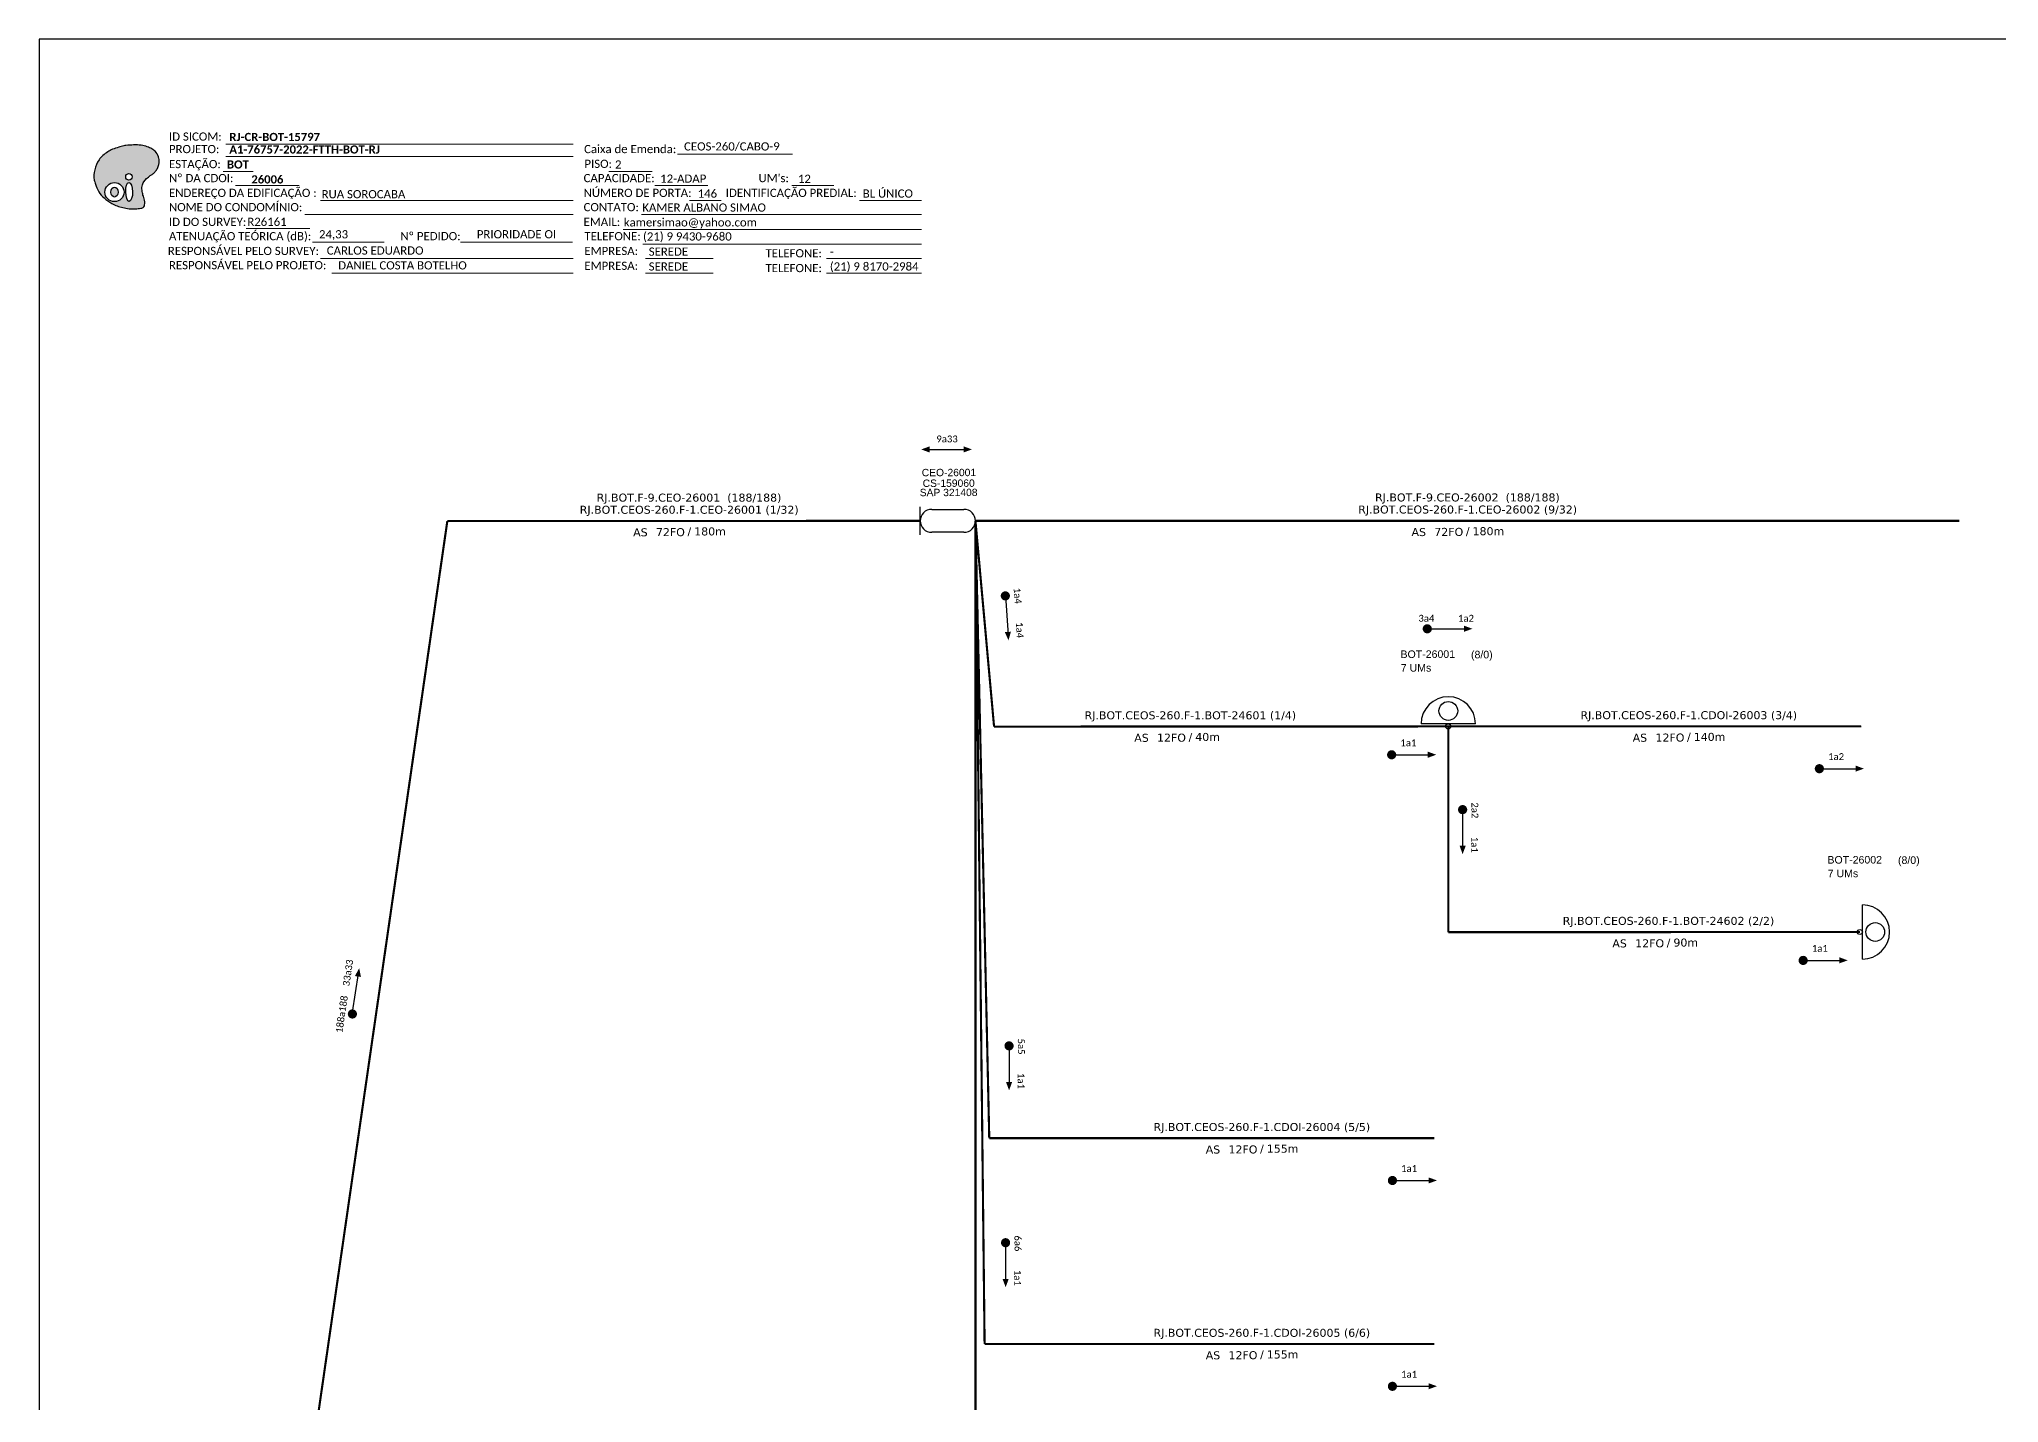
# Paper-space layout 'CDOI-26006' of a CAD drawing. Header units: metres, sheet in millimetres. Extents: x 364 to 1203, y 34 to 628.
# Drawn here: x 364.4 to 792.8, y 330.1 to 628.3 of the extents above; entities that cross this region are included whole.
import ezdxf
from ezdxf.enums import TextEntityAlignment as Align

# ---------------------------------------------------------------- set-up
doc = ezdxf.new("R2010")
doc.units = ezdxf.units.M
doc.header["$LTSCALE"] = 0.5
doc.header["$MEASUREMENT"] = 0
for name, color, linetype, lineweight in [("20.0-LEGENDA DOS CDO'S", 1, 'Continuous', 0), ('20.2-CDO_POSTE', 1, 'Continuous', 5), ('40.1-ETIQUETAS', 1, 'Continuous', 20)]:
    doc.layers.add(name, color=color, linetype=linetype, lineweight=lineweight)
for name, color, linetype in [('20.4-CEOS', 1, 'Continuous'), ('30.4-Selo', 7, 'Continuous'), ('CAP a instalar', 1, 'Continuous'), ('label_cabos', 7, 'Continuous'), ('SETA', 7, 'Continuous'), ('UNIFILAR', 7, 'Continuous')]:
    doc.layers.add(name, color=color, linetype=linetype)
doc.styles.add('ARIAL', font='arial.ttf')
doc.styles.add('siredit', font='verdana.ttf')
doc.styles.get("Standard").update_dxf_attribs({"font": 'arial.ttf'})
doc.styles.add('WMF-Calibri0', font='calibri.ttf')
doc.styles.add('WMF-Calibri1', font='calibrib.ttf')
doc.linetypes.add('FENCELINE1', pattern='A,0.25,-0.1,[133,ltypeshp.shx,S=0.1,R=0,X=-0.1,Y=0],-0.1,1', length=1.45)

# ---------------------------------------------------------------- blocks, each defined once
blk = doc.blocks.new('ETIQUETA_RS5F')
at = {"layer": '40.1-ETIQUETAS', "color": 0, "style": 'siredit'}
blk.add_text('/', height=1.5, dxfattribs=at).set_placement((1.55, -1.95), align=Align.MIDDLE_RIGHT)
for tag, p in [('ETIQUETA_R_PRIMARIA', (1.18, 4.1)), ('ETIQUETA_R_SECUNDARIA', (1.18, 2.1)), ('F_ATIVAS/F_MORTAS', (1.11, -4.24))]:
    blk.add_attdef(tag, text='', height=1.5, dxfattribs=at).set_placement(p, align=Align.MIDDLE_CENTER)
for tag, p in [('TIPO_CABO', (-6.62, -2.12)), ('CAP_CABO', (0.37, -2.09))]:
    blk.add_attdef(tag, text='', height=1.5, dxfattribs=at).set_placement(p, align=Align.MIDDLE_RIGHT)
blk.add_attdef('METROS', text='', height=1.5, dxfattribs=at).set_placement((2.11, -1.95), align=Align.MIDDLE_LEFT)
for tag, p in [('FUSÃO_1', (0.82, -8.39)), ('FUSÃO_2', (0.82, -10.6)), ('FUSÃO_3', (0.82, -12.93)), ('FUSÃO_4', (0.82, -15.14)), ('FUSÃO_5', (0.82, -17.16))]:
    blk.add_attdef(tag, text='', height=1.5, dxfattribs=at).set_placement(p, align=Align.CENTER)
blk = doc.blocks.new('CDOE-TEXTO PADRÃO')
at = {"layer": "20.0-LEGENDA DOS CDO'S", "color": 0, "style": 'ARIAL'}
for tag, p in [('CDO_N', (0.49, 7.39)), ('CORDOALHA', (0.5, 4.33)), ('SAP', (0.51, 1.67)), ('SPLITER_1', (0.59, -0.91)), ('SPLITER_2', (0.6, -3.55)), ('(XX-XX_F)S', (0.54, -8.29)), ('(XX-XX_L)S', (0.55, -10.83)), ('UMS', (0.55, -13.15))]:
    blk.add_attdef(tag, p, '', height=1.7, rotation=0.118, dxfattribs=at)
blk.add_attdef('FIBRAS_UTILIZADAS', text='', height=1.7, rotation=0.118, dxfattribs=at).set_placement((19.77, 7.43), align=Align.CENTER)
blk = doc.blocks.new('SAN')
at = {"layer": 'SETA'}
blk.add_lwpolyline([(-2.58, 0), (6.02, 0)], dxfattribs=at)
for points in [[(-2.1, -0.66), (-3.93, 0), (-2.1, 0.67)], [(5.33, 0.68), (7.16, 0.01), (5.33, -0.65)]]:
    blk.add_solid(points, dxfattribs=at)
blk = doc.blocks.new('OI')
h = blk.add_hatch(color=40)
edge = h.paths.add_edge_path()
edge.add_spline(control_points=[(4.35, -0.67), (3.92, -0.99), (3.26, -1.5), (2.81, -2.59), (2.9, -3.5), (3.06, -4.27), (3.31, -4.85), (3.37, -5.39), (3.4, -5.88), (3.2, -6.4), (2.54, -6.61), (1.65, -6.63), (0.55, -6.67), (-0.56, -6.42), (-1.61, -6.14), (-2.77, -5.61), (-3.92, -4.77), (-4.89, -3.7), (-5.34, -2.65), (-5.6, -1.94), (-5.85, -0.96), (-5.71, 0.47), (-5.1, 2.02), (-4.14, 3.02), (-3.3, 3.61), (-2.37, 4.16), (-1.36, 4.44), (-0.56, 4.7), (0.79, 4.85), (2.24, 4.97), (3.79, 4.57), (4.67, 4.21), (5.44, 3.65), (5.76, 2.99), (6.03, 2.21), (6.01, 1.46), (5.72, 0.64), (5.31, 0.08), (4.88, -0.38), (4.51, -0.55), (4.35, -0.67)], knot_values=[0, 0, 0, 0, 1.60434, 2.417191, 3.427595, 4.282808, 4.776746, 5.304182, 5.888771, 6.258406, 6.858137, 7.79129, 8.986195, 10.124242, 11.187857, 12.242908, 13.953784, 15.414161, 16.515391, 17.349188, 17.675853, 19.552021, 21.515531, 22.568638, 23.63245, 24.621084, 25.782718, 26.745347, 27.142653, 29.870543, 31.004649, 31.921532, 32.709589, 33.801391, 34.042471, 35.192333, 35.971461, 36.628871, 37.254359, 37.836911, 37.836911, 37.836911, 37.836911], degree=3, periodic=0)
h.paths.add_polyline_path([(1.13, -0.87, -1), (-0.04, -0.87, -1)], flags=16)
edge = h.paths.add_edge_path(flags=16)
edge.add_ellipse((0.56, -3.59), major_axis=(-0.02, 1.71), ratio=0.361305, start_angle=0, end_angle=360)
h.paths.add_polyline_path([(-0.36, -3.62, -1), (-3.8, -3.62, -1)], flags=16)
edge = h.paths.add_edge_path(flags=0)
edge.add_ellipse((-2.08, -3.62), major_axis=(0, 0.885), ratio=0.758294, start_angle=0, end_angle=360)
at = {"color": 40}
for centre, radius in [((-2.08, -3.62), 1.72), ((0.54, -0.87), 0.587)]:
    blk.add_circle(centre, radius, dxfattribs=at)
blk.add_ellipse((-2.08, -3.62), major_axis=(0, 0.885), ratio=0.758294, start_param=-3.141592653589792, end_param=3.141592653589792, dxfattribs=at)
blk.add_ellipse((0.56, -3.59), major_axis=(-0.02, 1.71), ratio=0.361305, dxfattribs=at)
at = {"color": 40, "start_tangent": (-0.800898, -0.598801), "end_tangent": (-0.800898, -0.598801)}
blk.add_spline([(4.35, -0.67), (3.2, -1.78), (2.9, -2.54), (2.92, -3.55), (3.12, -4.38), (3.28, -4.85), (3.37, -5.37), (3.35, -5.95), (3.2, -6.29), (2.66, -6.55), (1.73, -6.63), (0.54, -6.62), (-0.58, -6.41), (-1.6, -6.11), (-2.56, -5.67), (-3.95, -4.67), (-4.89, -3.56), (-5.37, -2.56), (-5.64, -1.78), (-5.72, -1.46), (-5.63, 0.42), (-4.84, 2.22), (-4.13, 2.99), (-3.27, 3.62), (-2.4, 4.09), (-1.3, 4.47), (-0.37, 4.72), (0.02, 4.77), (2.75, 4.8), (3.85, 4.53), (4.69, 4.16), (5.31, 3.68), (5.85, 2.73), (5.93, 2.5), (5.94, 1.35), (5.67, 0.62), (5.29, 0.08), (4.84, -0.36), (4.35, -0.67)], degree=3, dxfattribs=at)

psp = doc.layouts.new('CDOI-26006')

# ---------------------------------------------------------------- linework, layer by layer
psp.add_lwpolyline([(1202.98, 628.31), (364.41, 628.31), (364.41, 34.31), (1202.98, 34.31), (1202.98, 628.31)])
at = {"color": 7, "lineweight": 0}
for points in [[(405.18, 605.37), (481.15, 605.37)], [(405.18, 602.64), (481.15, 602.64)], [(503.99, 603.14), (529.13, 603.14)], [(404.66, 599.37), (411.21, 599.37)], [(407.33, 596.3), (421.27, 596.3)], [(488.95, 599.41), (498.43, 599.41)], [(499, 596.3), (510.62, 596.3)], [(528.94, 596.3), (538.15, 596.3)], [(425.9, 593.06), (481.15, 593.06)], [(506.58, 593.06), (513.53, 593.06)], [(543.76, 593.06), (557.31, 593.06)], [(422.49, 589.95), (481.15, 589.95)], [(496.11, 589.95), (557.34, 589.95)], [(409.65, 586.88), (423.59, 586.88)], [(424.18, 583.91), (439.8, 583.91)], [(456.51, 583.92), (481.01, 583.92)], [(492.07, 586.71), (557.34, 586.71)], [(496.36, 583.47), (557.34, 583.47)], [(425.9, 580.36), (481.15, 580.36)], [(496.97, 580.36), (511.77, 580.36)], [(536.57, 580.36), (557.34, 580.36)], [(428.39, 577.12), (481.15, 577.12)], [(496.97, 577.12), (511.77, 577.12)], [(536.57, 577.12), (557.34, 577.12)]]:
    psp.add_lwpolyline(points, dxfattribs=at)
at = {"const_width": 1}
for points in [[(575.6, 507.08, 1), (575.67, 506.08, 1)], [(667.38, 499.38, 1), (668.38, 499.38, 1)], [(659.59, 471.84, 1), (660.59, 471.84, 1)], [(753.1, 468.8, 1), (754.1, 468.8, 1)], [(675.61, 460.34, 1), (675.61, 459.34, 1)], [(749.56, 426.88, 1), (750.56, 426.88, 1)], [(432.81, 414.67, 1), (432.96, 415.66, 1)], [(576.45, 408.69, 1), (576.45, 407.69, 1)], [(659.76, 378.75, 1), (660.76, 378.75, 1)], [(575.69, 365.65, 1), (575.69, 364.65, 1)], [(659.76, 333.75, 1), (660.76, 333.75, 1)]]:
    psp.add_lwpolyline(points, format="xyb", close=True, dxfattribs=at)
at = {"layer": '20.4-CEOS', "color": 5}
for p, q in [((557.03, 519.96), (557.03, 526.02)), ((559.54, 525.5), (566.58, 525.5)), ((566.58, 520.48), (559.54, 520.48))]:
    psp.add_line(p, q, dxfattribs=at)
for centre, start, end in [((559.54, 522.99), 90, 270), ((566.58, 522.99), 270, 90)]:
    psp.add_arc(centre, 2.51, start, end, dxfattribs=at)
at = {"layer": 'CAP a instalar', "color": 0, "linetype": 'FENCELINE1', "ltscale": 7, "const_width": 0.467}
for points in [[(423.64, 315.44), (453.64, 522.94)], [(453.64, 522.94), (557.03, 522.99)], [(569.1, 522.99), (784.21, 522.98)], [(569.1, 522.99), (573.17, 478)], [(573.17, 478), (672.48, 478.04)], [(672.48, 478.04), (672.48, 433.04)], [(672.48, 433.04), (762.45, 433.09)]]:
    psp.add_lwpolyline(points, dxfattribs=at)
at = {"layer": 'CAP a instalar', "color": 1, "linetype": 'FENCELINE1', "ltscale": 7, "const_width": 0.467}
psp.add_lwpolyline([(569.1, 522.99), (569.1, 297.99)], dxfattribs=at)
at = {"layer": 'CAP a instalar', "color": 8, "linetype": 'FENCELINE1', "ltscale": 7, "const_width": 0.467}
for points in [[(569.1, 522.99), (571.1, 342.99)], [(569.1, 522.99), (572.12, 388)], [(672.48, 478.04), (762.74, 478.05)], [(572.12, 388), (669.39, 388.01)], [(571.1, 342.99), (669.39, 343.01)]]:
    psp.add_lwpolyline(points, dxfattribs=at)
at = {"layer": 'label_cabos', "color": 0}
for p, q in [((678.43, 478.59), (666.53, 478.59)), ((763, 427.14), (763, 439.04))]:
    psp.add_line(p, q, dxfattribs=at)
for centre, radius in [((672.48, 481.42), 2.05), ((672.48, 478.04), 0.551), ((762.45, 433.09), 0.551), ((765.82, 433.09), 2.05)]:
    psp.add_circle(centre, radius, dxfattribs=at)
for centre, start, end in [((672.48, 478.59), 0, 180), ((763, 433.09), 270, 90)]:
    psp.add_arc(centre, 5.95, start, end, dxfattribs=at)
at = {"layer": 'SETA'}
for points in [[(558.59, 538.6), (567.19, 538.6)], [(575.64, 506.58), (576.23, 498.01)], [(668.01, 499.38), (676.61, 499.38)], [(660.09, 471.84), (668.69, 471.84)], [(753.6, 468.8), (762.2, 468.8)], [(675.61, 459.84), (675.6, 451.25)], [(750.06, 426.88), (758.66, 426.88)], [(432.94, 415.54), (434.21, 424.04)], [(576.45, 408.19), (576.44, 399.59)], [(660.26, 378.75), (668.85, 378.75)], [(575.69, 365.15), (575.68, 356.55)], [(660.26, 333.75), (668.85, 333.75)]]:
    psp.add_lwpolyline(points, dxfattribs=at)
for points in [[(566.5, 539.28), (568.33, 538.61), (566.5, 537.94)], [(576.86, 498.74), (576.32, 496.87), (575.53, 498.65)], [(675.92, 500.06), (677.75, 499.39), (675.92, 498.73)], [(668, 472.52), (669.83, 471.85), (668, 471.18)], [(761.51, 469.48), (763.34, 468.81), (761.51, 468.15)], [(676.28, 451.93), (675.61, 450.1), (674.95, 451.94)], [(433.44, 423.46), (434.37, 425.17), (434.76, 423.26)], [(757.97, 427.56), (759.8, 426.89), (757.97, 426.23)], [(577.12, 400.28), (576.45, 398.45), (575.79, 400.29)], [(668.16, 379.43), (670, 378.77), (668.16, 378.1)], [(576.37, 357.24), (575.7, 355.41), (575.03, 357.24)], [(668.16, 334.43), (670, 333.77), (668.16, 333.1)]]:
    psp.add_solid(points, dxfattribs=at)

# ---------------------------------------------------------------- block references
at = {"color": 7, "xscale": 1.213923925163967, "yscale": 1.213923925163967, "zscale": 1.213923925163967, "rotation": 0.1532896023949059}
psp.add_blockref('OI', (383.38, 599.27), dxfattribs=at)
at = {"layer": '20.2-CDO_POSTE', "color": 5}
ref = psp.add_blockref('CDOE-TEXTO PADRÃO', (558.75, 525.67), dxfattribs=dict(at, xscale=0.947556147652673, yscale=0.947556147652673, zscale=0.947556147652673))
ref.add_attrib('CDO_N', 'CS-159060', (557.56, 530.41), dxfattribs={"layer": "20.0-LEGENDA DOS CDO'S", "color": 0, "height": 1.611, "rotation": 0.118, "style": 'ARIAL'})
ref.add_attrib('SAP', 'CEO-26001', (557.36, 532.74), dxfattribs={"layer": "20.0-LEGENDA DOS CDO'S", "color": 0, "height": 1.611, "rotation": 0.118, "style": 'ARIAL'})
ref = psp.add_blockref('CDOE-TEXTO PADRÃO', (556.81, 523.64), dxfattribs=dict(at, xscale=0.947556147652673, yscale=0.947556147652673, zscale=0.947556147652673))
ref.add_attrib('CDO_N', 'SAP 321408', (556.92, 528.38), dxfattribs={"layer": "20.0-LEGENDA DOS CDO'S", "color": 0, "height": 1.611, "rotation": 0.118, "style": 'ARIAL'})
at = {"layer": '40.1-ETIQUETAS', "color": 0}
ref = psp.add_blockref('ETIQUETA_RS5F', (505.14, 522.96), dxfattribs=dict(at, xscale=1.16639998499977, yscale=1.16639998499977, zscale=1.16639998499977))
ref.add_attrib('ETIQUETA_R_PRIMARIA', 'RJ.BOT.F-9.CEO-26001  (188/188)', dxfattribs={"color": 0, "height": 1.7496, "style": 'siredit'}).set_placement((506.48, 528.07), align=Align.MIDDLE_CENTER)
ref.add_attrib('ETIQUETA_R_SECUNDARIA', 'RJ.BOT.CEOS-260.F-1.CEO-26001 (1/32)', dxfattribs={"color": 0, "height": 1.7496, "style": 'siredit'}).set_placement((506.52, 525.42), align=Align.MIDDLE_CENTER)
ref.add_attrib('TIPO_CABO', 'AS', dxfattribs={"color": 0, "height": 1.75, "style": 'siredit'}).set_placement((497.43, 520.49), align=Align.MIDDLE_RIGHT)
ref.add_attrib('CAP_CABO', '72FO', dxfattribs={"color": 0, "height": 1.75, "style": 'siredit'}).set_placement((505.57, 520.52), align=Align.MIDDLE_RIGHT)
ref.add_attrib('METROS', '180m', dxfattribs={"color": 0, "height": 1.75, "style": 'siredit'}).set_placement((507.61, 520.68), align=Align.MIDDLE_LEFT)
ref = psp.add_blockref('ETIQUETA_RS5F', (675.32, 523.01), dxfattribs=dict(at, xscale=1.16639998499977, yscale=1.16639998499977, zscale=1.16639998499977))
ref.add_attrib('ETIQUETA_R_PRIMARIA', 'RJ.BOT.F-9.CEO-26002  (188/188)', dxfattribs={"color": 0, "height": 1.7496, "style": 'siredit'}).set_placement((676.65, 528.11), align=Align.MIDDLE_CENTER)
ref.add_attrib('ETIQUETA_R_SECUNDARIA', 'RJ.BOT.CEOS-260.F-1.CEO-26002 (9/32)', dxfattribs={"color": 0, "height": 1.7496, "style": 'siredit'}).set_placement((676.7, 525.47), align=Align.MIDDLE_CENTER)
ref.add_attrib('TIPO_CABO', 'AS', dxfattribs={"color": 0, "height": 1.75, "style": 'siredit'}).set_placement((667.6, 520.54), align=Align.MIDDLE_RIGHT)
ref.add_attrib('CAP_CABO', '72FO', dxfattribs={"color": 0, "height": 1.75, "style": 'siredit'}).set_placement((675.74, 520.57), align=Align.MIDDLE_RIGHT)
ref.add_attrib('METROS', '180m', dxfattribs={"color": 0, "height": 1.75, "style": 'siredit'}).set_placement((677.78, 520.73), align=Align.MIDDLE_LEFT)
ref = psp.add_blockref('ETIQUETA_RS5F', (614.7, 478.02), dxfattribs=dict(at, xscale=1.16639998499977, yscale=1.16639998499977, zscale=1.16639998499977))
ref.add_attrib('ETIQUETA_R_SECUNDARIA', 'RJ.BOT.CEOS-260.F-1.BOT-24601 (1/4)', dxfattribs={"color": 0, "height": 1.7496, "style": 'siredit'}).set_placement((616.08, 480.47), align=Align.MIDDLE_CENTER)
ref.add_attrib('TIPO_CABO', 'AS', dxfattribs={"color": 0, "height": 1.75, "style": 'siredit'}).set_placement((606.98, 475.55), align=Align.MIDDLE_RIGHT)
ref.add_attrib('CAP_CABO', '12FO', dxfattribs={"color": 0, "height": 1.75, "style": 'siredit'}).set_placement((615.12, 475.58), align=Align.MIDDLE_RIGHT)
ref.add_attrib('METROS', '40m', dxfattribs={"color": 0, "height": 1.75, "style": 'siredit'}).set_placement((617.16, 475.74), align=Align.MIDDLE_LEFT)
at = {"layer": '40.1-ETIQUETAS', "color": 8}
ref = psp.add_blockref('ETIQUETA_RS5F', (723.67, 478.04), dxfattribs=dict(at, xscale=1.16639998499977, yscale=1.16639998499977, zscale=1.16639998499977))
ref.add_attrib('ETIQUETA_R_SECUNDARIA', 'RJ.BOT.CEOS-260.F-1.CDOI-26003 (3/4)', dxfattribs={"layer": '30.4-Selo', "color": 0, "height": 1.7496, "style": 'siredit'}).set_placement((725.05, 480.5), align=Align.MIDDLE_CENTER)
ref.add_attrib('TIPO_CABO', 'AS', dxfattribs={"color": 0, "height": 1.75, "style": 'siredit'}).set_placement((715.95, 475.57), align=Align.MIDDLE_RIGHT)
ref.add_attrib('CAP_CABO', '12FO', dxfattribs={"color": 0, "height": 1.75, "style": 'siredit'}).set_placement((724.1, 475.6), align=Align.MIDDLE_RIGHT)
ref.add_attrib('METROS', '140m', dxfattribs={"color": 0, "height": 1.75, "style": 'siredit'}).set_placement((726.13, 475.76), align=Align.MIDDLE_LEFT)
at = {"layer": '40.1-ETIQUETAS', "color": 0}
ref = psp.add_blockref('ETIQUETA_RS5F', (719.23, 433.06), dxfattribs=dict(at, xscale=1.16639998499977, yscale=1.16639998499977, zscale=1.16639998499977))
ref.add_attrib('ETIQUETA_R_SECUNDARIA', 'RJ.BOT.CEOS-260.F-1.BOT-24602 (2/2)', dxfattribs={"color": 0, "height": 1.7496, "style": 'siredit'}).set_placement((720.61, 435.52), align=Align.MIDDLE_CENTER)
ref.add_attrib('TIPO_CABO', 'AS', dxfattribs={"color": 0, "height": 1.75, "style": 'siredit'}).set_placement((711.51, 430.6), align=Align.MIDDLE_RIGHT)
ref.add_attrib('CAP_CABO', '12FO', dxfattribs={"color": 0, "height": 1.75, "style": 'siredit'}).set_placement((719.66, 430.62), align=Align.MIDDLE_RIGHT)
ref.add_attrib('METROS', '90m', dxfattribs={"color": 0, "height": 1.75, "style": 'siredit'}).set_placement((721.69, 430.78), align=Align.MIDDLE_LEFT)
at = {"layer": '40.1-ETIQUETAS', "color": 8}
ref = psp.add_blockref('ETIQUETA_RS5F', (630.33, 387.99), dxfattribs=dict(at, xscale=1.16639998499977, yscale=1.16639998499977, zscale=1.16639998499977))
ref.add_attrib('ETIQUETA_R_SECUNDARIA', 'RJ.BOT.CEOS-260.F-1.CDOI-26004 (5/5)', dxfattribs={"layer": '30.4-Selo', "color": 0, "height": 1.7496, "style": 'siredit'}).set_placement((631.71, 390.45), align=Align.MIDDLE_CENTER)
ref.add_attrib('TIPO_CABO', 'AS', dxfattribs={"color": 0, "height": 1.75, "style": 'siredit'}).set_placement((622.61, 385.53), align=Align.MIDDLE_RIGHT)
ref.add_attrib('CAP_CABO', '12FO', dxfattribs={"color": 0, "height": 1.75, "style": 'siredit'}).set_placement((630.75, 385.55), align=Align.MIDDLE_RIGHT)
ref.add_attrib('METROS', '155m', dxfattribs={"color": 0, "height": 1.75, "style": 'siredit'}).set_placement((632.79, 385.71), align=Align.MIDDLE_LEFT)
ref = psp.add_blockref('ETIQUETA_RS5F', (630.33, 342.99), dxfattribs=dict(at, xscale=1.16639998499977, yscale=1.16639998499977, zscale=1.16639998499977))
ref.add_attrib('ETIQUETA_R_SECUNDARIA', 'RJ.BOT.CEOS-260.F-1.CDOI-26005 (6/6)', dxfattribs={"layer": '30.4-Selo', "color": 0, "height": 1.7496, "style": 'siredit'}).set_placement((631.71, 345.45), align=Align.MIDDLE_CENTER)
ref.add_attrib('TIPO_CABO', 'AS', dxfattribs={"color": 0, "height": 1.75, "style": 'siredit'}).set_placement((622.61, 340.53), align=Align.MIDDLE_RIGHT)
ref.add_attrib('CAP_CABO', '12FO', dxfattribs={"color": 0, "height": 1.75, "style": 'siredit'}).set_placement((630.75, 340.55), align=Align.MIDDLE_RIGHT)
ref.add_attrib('METROS', '155m', dxfattribs={"color": 0, "height": 1.75, "style": 'siredit'}).set_placement((632.79, 340.71), align=Align.MIDDLE_LEFT)
at = {"layer": 'label_cabos', "color": 0}
ref = psp.add_blockref('CDOE-TEXTO PADRÃO', (669.12, 481.93), dxfattribs=dict(at, xscale=0.9720000028610228, yscale=0.9720000028610228, zscale=0.9720000028610228))
ref.add_attrib('CDO_N', 'BOT-26001', (662.03, 493), dxfattribs={"layer": "20.0-LEGENDA DOS CDO'S", "color": 0, "height": 1.652, "rotation": 0.118, "style": 'ARIAL'})
ref.add_attrib('CORDOALHA', '7 UMs', (662.09, 490.02), dxfattribs={"layer": "20.0-LEGENDA DOS CDO'S", "color": 0, "height": 1.652, "rotation": 0.118, "style": 'ARIAL'})
ref.add_attrib('FIBRAS_UTILIZADAS', '       (8/0)', dxfattribs={"layer": "20.0-LEGENDA DOS CDO'S", "color": 0, "height": 1.6523, "rotation": 0.118, "style": 'ARIAL'}).set_placement((677.57, 492.92), align=Align.CENTER)
ref = psp.add_blockref('CDOE-TEXTO PADRÃO', (762.46, 436.98), dxfattribs=dict(at, xscale=0.9720000028610228, yscale=0.9720000028610228, zscale=0.9720000028610228))
ref.add_attrib('CDO_N', 'BOT-26002', (755.37, 448.04), dxfattribs={"layer": "20.0-LEGENDA DOS CDO'S", "color": 0, "height": 1.652, "rotation": 0.118, "style": 'ARIAL'})
ref.add_attrib('CORDOALHA', '7 UMs', (755.43, 445.06), dxfattribs={"layer": "20.0-LEGENDA DOS CDO'S", "color": 0, "height": 1.652, "rotation": 0.118, "style": 'ARIAL'})
ref.add_attrib('FIBRAS_UTILIZADAS', '       (8/0)', dxfattribs={"layer": "20.0-LEGENDA DOS CDO'S", "color": 0, "height": 1.6523, "rotation": 0.118, "style": 'ARIAL'}).set_placement((770.92, 447.97), align=Align.CENTER)
at = {"layer": 'UNIFILAR', "color": 5, "lineweight": -3}
psp.add_blockref('SAN', (561.17, 538.6), dxfattribs=at)

# ---------------------------------------------------------------- texts
at = {"color": 7, "lineweight": 0, "style": 'WMF-Calibri0'}
for s, height, p in [('PROJETO:', 1.793, (392.78, 603.39)), ('ID SICOM:', 1.793, (392.78, 606.12)), ('Caixa de Emenda:', 1.7927, (483.54, 603.39)), ('ESTAÇÃO:', 1.793, (392.78, 600.11)), ('PISO:', 1.793, (483.61, 600.16)), ('Nº DA CDOI:', 1.7927, (392.78, 597.04)), ('ENDEREÇO DA EDIFICAÇÃO :', 1.7927, (392.78, 593.81)), ('CAPACIDADE:', 1.7927, (483.43, 597.04)), ('NÚMERO DE PORTA:', 1.7927, (483.43, 593.81)), ('IDENTIFICAÇÃO PREDIAL:', 1.7927, (514.51, 593.81)), ("UM's:", 1.793, (521.67, 597.04)), ('NOME DO CONDOMÍNIO:', 1.7927, (392.78, 590.69)), ('CONTATO:', 1.793, (483.43, 590.69)), ('ID DO SURVEY:', 1.7927, (392.78, 587.46)), ('EMAIL:', 1.793, (483.43, 587.46)), ('RESPONSÁVEL PELO SURVEY:', 1.7927, (392.54, 581.11)), ('ATENUAÇÃO TEÓRICA (dB):', 1.7927, (392.78, 584.34)), ('Nº PEDIDO:', 1.793, (443.37, 584.35)), ('TELEFONE:', 1.793, (483.61, 584.34)), ('EMPRESA:', 1.793, (483.61, 581.11)), ('RESPONSÁVEL PELO PROJETO:', 1.7927, (392.78, 578)), ('EMPRESA:', 1.793, (483.61, 577.87)), ('TELEFONE:', 1.793, (523.21, 580.6)), ('TELEFONE:', 1.793, (523.21, 577.37))]:
    psp.add_text(s, height=height, dxfattribs=at).set_placement(p)
at = {"color": 7, "ltscale": 9e-07}
for s, height, style, p in [('A1-76757-2022-FTTH-BOT-RJ ', 1.7927, 'WMF-Calibri1', (405.98, 603.3)), ('RJ-CR-BOT-15797', 1.7927, 'WMF-Calibri1', (405.98, 606.03)), ('CEOS-260/CABO-9', 1.7927, 'WMF-Calibri0', (505.39, 603.97)), ('BOT', 1.793, 'WMF-Calibri1', (405.46, 600.02)), ('2', 1.79, 'WMF-Calibri0', (490.3, 600.01)), ('12-ADAP', 1.793, 'WMF-Calibri0', (500.17, 596.92)), ('146', 1.793, 'WMF-Calibri0', (508.36, 593.66)), ('12', 1.793, 'WMF-Calibri0', (530.29, 596.89)), ('BL ÚNICO', 1.793, 'WMF-Calibri0', (544.46, 593.66)), ('RUA SOROCABA', 1.7927, 'WMF-Calibri0', (426.16, 593.52)), ('KAMER ALBANO SIMAO', 1.7927, 'WMF-Calibri0', (496.27, 590.6)), ('R26161', 1.793, 'WMF-Calibri0', (409.91, 587.49)), ('kamersimao@yahoo.com', 1.7927, 'WMF-Calibri0', (492.22, 587.36)), ('24,33 ', 1.793, 'WMF-Calibri0', (425.58, 584.75)), ('CARLOS EDUARDO', 1.7927, 'WMF-Calibri0', (427.29, 581.2)), ('(21) 9 9430-9680', 1.7927, 'WMF-Calibri0', (496.42, 584.28)), ('SEREDE', 1.793, 'WMF-Calibri0', (497.67, 580.96)), ('DANIEL COSTA BOTELHO', 1.7927, 'WMF-Calibri0', (429.78, 577.96)), ('SEREDE', 1.793, 'WMF-Calibri0', (497.67, 577.72)), ('-', 1.79, 'WMF-Calibri0', (537.27, 580.96)), ('(21) 9 8170-2984', 1.7927, 'WMF-Calibri0', (537.27, 577.72))]:
    psp.add_text(s, height=height, dxfattribs=dict(at, style=style)).set_placement(p)
at = {"color": 7, "ltscale": 9e-07, "style": 'WMF-Calibri1'}
psp.add_text('26006', height=1.793, dxfattribs=at).set_placement((414.3, 596.76), align=Align.CENTER)
at = {"color": 7, "style": 'WMF-Calibri0'}
psp.add_text('PRIORIDADE OI', height=1.7927, dxfattribs=at).set_placement((460.09, 584.76))
at = {"char_height": 1.5, "width": 25.3588, "attachment_point": 5}
for s, insert in [('\\pt13.5;{\\fCalibri|b0|i0|c0|p34;\\C7;9a33}', (562.89, 540.89)), ('\\pt13.5;{\\fCalibri|b0|i0|c0|p34;\\C7;3a4}', (667.68, 501.68)), ('\\pt13.5;{\\fCalibri|b0|i0|c0|p34;\\C7;1a2}', (676.34, 501.68)), ('\\C7;\\fCalibri|b0|i0|c0|p34;1a1', (663.75, 474.46)), ('\\C7;\\fCalibri|b0|i0|c0|p34;1a2', (757.26, 471.43)), ('\\C7;\\fCalibri|b0|i0|c0|p34;1a1', (753.71, 429.5)), ('\\C7;\\fCalibri|b0|i0|c0|p34;1a1', (663.91, 381.38)), ('\\C7;\\fCalibri|b0|i0|c0|p34;1a1', (663.91, 336.38))]:
    psp.add_mtext(s, dxfattribs=dict(at, insert=insert))
for s, insert, rotation in [('\\C7;\\fCalibri|b0|i0|c0|p34;1a4', (578.32, 506.62), 274.672), ('\\C7;\\fCalibri|b0|i0|c0|p34;1a4', (578.78, 499.1), 273.9437), ('\\C7;\\fCalibri|b0|i0|c0|p34;2a2', (678.29, 459.69), 270.6666), ('\\C7;\\fCalibri|b0|i0|c0|p34;1a1', (678.23, 452.16), 269.9383), ('\\C7;\\fCalibri|b0|i0|c0|p34;33a33', (431.91, 424.16), 81.5081), ('\\C7;\\fCalibri|b0|i0|c0|p34;188a188', (430.56, 415.1), 81.5081), ('\\C7;\\fCalibri|b0|i0|c0|p34;5a5', (579.13, 408.04), 270.6666), ('\\C7;\\fCalibri|b0|i0|c0|p34;1a1', (579.07, 400.51), 269.9383), ('\\C7;\\fCalibri|b0|i0|c0|p34;6a6', (578.38, 365), 270.6666), ('\\C7;\\fCalibri|b0|i0|c0|p34;1a1', (578.31, 357.46), 269.9383)]:
    psp.add_mtext(s, dxfattribs=dict(at, insert=insert, rotation=rotation))

doc.saveas('drawing.dxf')
